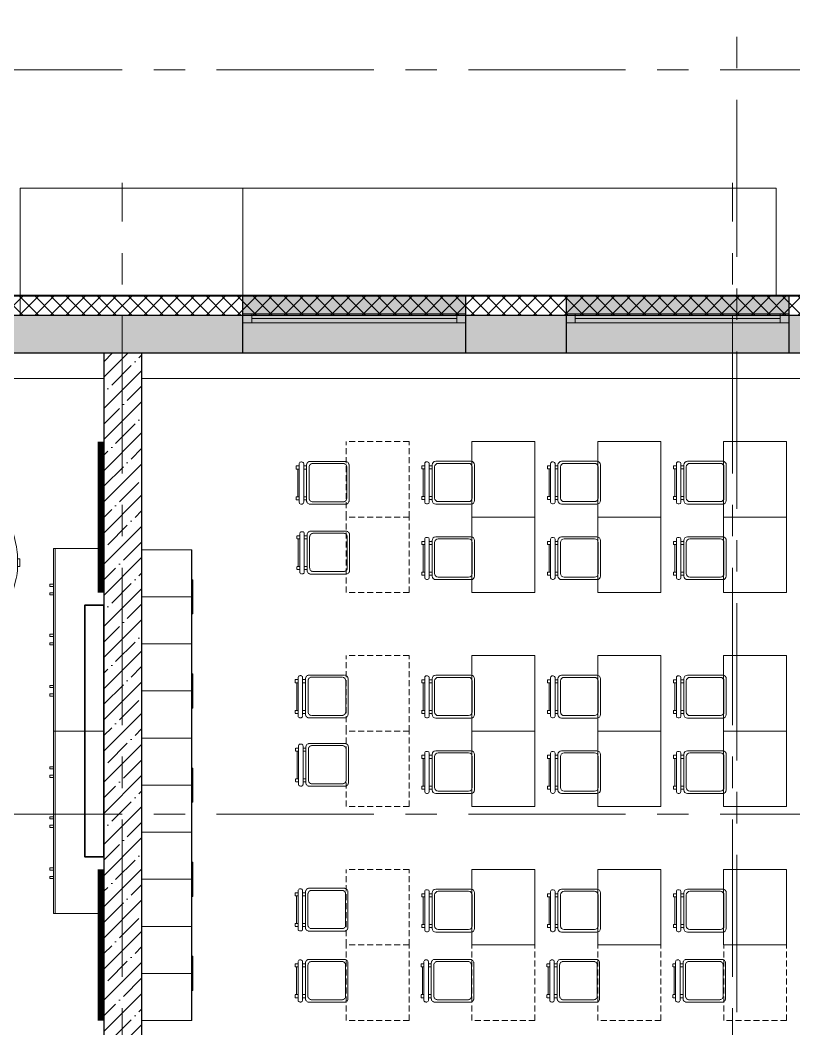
# Model space of a CAD drawing. Header units: millimetres. Extents: x -13407 to 95998, y -2719 to 109387.
# Drawn here: x 41875 to 48023, y 25668 to 33681 of the extents above; entities that cross this region are included whole.
import ezdxf

# ---------------------------------------------------------------- set-up
doc = ezdxf.new("R2010")
doc.units = ezdxf.units.MM
for name, pattern in [('CENTER', [2, 1.25, -0.25, 0.25, -0.25]), ('HIDDEN', [6, 4, -2]), ('HIDDEN2', [4.7625, 3.175, -1.5875])]:
    doc.linetypes.add(name, pattern=pattern)
for name, color, linetype, lineweight in [('АР_Навесной фасад', 5, 'Continuous', 5), ('АР_Окна БЛОК', 250, 'Continuous', 13), ('АР_Оси', 193, 'Continuous', 9), ('АР_Подоконники', 163, 'Continuous', 9), ('АР_Сущ Несущая стена', 202, 'Continuous', 30), ('АР_Утеплитель', 250, 'Continuous', 9), ('АР_Штриховка монолит', 250, 'Continuous', 9), ('ТХ_мебель передв', 250, 'Continuous', 13), ('ТХ_обор_комп принт', 30, 'Continuous', 13)]:
    doc.layers.add(name, color=color, linetype=linetype, lineweight=lineweight)

# ---------------------------------------------------------------- blocks, each defined once
blk = doc.blocks.new('*U211')
h = blk.add_hatch(color=253)
h.dxf.hatch_style = 1
h.paths.add_polyline_path([(-1770, -240), (0, -240), (0, 220), (-1770, 220)])
at = {"color": 253, "lineweight": 30}
for p, q in [((-1770, -240), (-1770, 220)), ((0, -240), (0, 220))]:
    blk.add_line(p, q, dxfattribs=at)
at = {"color": 253}
for p, q in [((0, 220), (-1770, 220)), ((-1770, 70), (0, 70)), ((-1770, 0), (0, 0)), ((-1700, 0), (-1700, 70)), ((-1700, 35), (-70, 35)), ((-70, 0), (-70, 70)), ((-1770, -240), (0, -240)), ((-1770, -240), (-1770, -240)), ((-1770, -240), (-1770, -240)), ((0, -240), (0, -240)), ((0, -240), (0, -240))]:
    blk.add_line(p, q, dxfattribs=at)
blk = doc.blocks.new('*U212')
h = blk.add_hatch(color=253)
h.dxf.hatch_style = 1
h.paths.add_polyline_path([(-1770, -240), (0, -240), (0, 220), (-1770, 220)])
at = {"color": 253, "lineweight": 30}
for p, q in [((-1770, -240), (-1770, 220)), ((0, -240), (0, 220))]:
    blk.add_line(p, q, dxfattribs=at)
at = {"color": 253}
for p, q in [((0, 220), (-1770, 220)), ((-1770, 70), (0, 70)), ((-1770, 0), (0, 0)), ((-1700, 0), (-1700, 70)), ((-1700, 35), (-70, 35)), ((-70, 0), (-70, 70)), ((-1770, -240), (0, -240)), ((-1770, -240), (-1770, -240)), ((-1770, -240), (-1770, -240)), ((0, -240), (0, -240)), ((0, -240), (0, -240))]:
    blk.add_line(p, q, dxfattribs=at)
blk = doc.blocks.new('стул №3-5')
at = {"color": 253, "linetype": 'ByBlock', "extrusion": (-6.19742e-05, 0.000470712, 1)}
for p, q in [((-15407, 16627.7, 196.8), (-15407, 16619.9, 196.8)), ((-15086.8, 16641.7, 196.8), (-15393.1, 16641.7, 196.8)), ((-15393.1, 16605.9, 196.8), (-15086.8, 16605.9, 196.9)), ((-15372.7, 16664.9, 196.8), (-15348.5, 16664.9, 196.8)), ((-15372.7, 16664.9, 196.8), (-15372.7, 16641.7, 196.8)), ((-15372.7, 16605.9, 196.8), (-15372.7, 16583.2, 196.9)), ((-15348.5, 16641.7, 196.8), (-15348.5, 16664.9, 196.8)), ((-15348.5, 16653.3, 196.8), (-15128.7, 16653.3, 196.8)), ((-15348.5, 16583.2, 196.9), (-15348.5, 16605.9, 196.8)), ((-15128.7, 16664.9, 196.8), (-15104.4, 16664.9, 196.8)), ((-15128.7, 16664.9, 196.8), (-15128.7, 16641.7, 196.8)), ((-15128.7, 16605.9, 196.9), (-15128.7, 16583.2, 196.9)), ((-15104.4, 16641.7, 196.8), (-15104.4, 16664.9, 196.8)), ((-15104.4, 16583.2, 196.9), (-15104.4, 16605.9, 196.9)), ((-15072.8, 16619.9, 196.8), (-15072.8, 16627.7, 196.8))]:
    blk.add_line(p, q, dxfattribs=at)
at = {"color": 253, "ltscale": 100, "extrusion": (-6.19742e-05, 0.000470712, 1), "elevation": 205.6}
for points in [[(-15379.9, 16582.9), (-15097, 16582.9, -0.414169), (-15068.3, 16554.2), (-15068.3, 16274.2, -0.414258), (-15097, 16245.5), (-15379.9, 16245.5, -0.414169), (-15408.6, 16274.2), (-15408.6, 16554.2, -0.414258)], [(-15360.2, 16563.2), (-15113.6, 16563.2, -0.414214), (-15084.9, 16534.4), (-15084.9, 16292.6, -0.414214), (-15113.6, 16263.9), (-15360.2, 16263.9, -0.414214), (-15388.9, 16292.6), (-15388.9, 16534.4, -0.414214)]]:
    blk.add_lwpolyline(points, format="xyb", close=True, dxfattribs=at)
at = {"color": 253, "linetype": 'ByBlock', "extrusion": (-6.19742e-05, 0.000470712, 1)}
for centre, start, end in [((-15393, 16627.6, 205.6), 90, 180), ((-15393, 16619.8, 205.6), 180, 270), ((-15086.8, 16627.6, 205.6), 0, 90), ((-15086.8, 16619.8, 205.6), 270, 0)]:
    blk.add_arc(centre, 13.9, start, end, dxfattribs=at)
blk = doc.blocks.new('_стол№3-№5')
at = {"color": 253}
blk.add_lwpolyline([(-169868.3, 526261.4), (-169368.3, 526261.4), (-169368.3, 525661.4), (-169868.3, 525661.4)], close=True, dxfattribs=at)
blk = doc.blocks.new('_Стул резерв')
at = {"color": 253, "linetype": 'HIDDEN', "ltscale": 0.1, "extrusion": (6.19742e-05, -0.000470712, 1)}
for p, q in [((0, 81.6, 0), (0, 58.9, 0)), ((24.3, 58.9, 0), (24.3, 81.6, 0)), ((244, 81.6, 0), (244, 58.9, 0)), ((268.3, 58.9, 0), (268.3, 81.6, 0)), ((-31.6, 45, 0), (-31.6, 37.1, 0)), ((288.6, 58.9, 0), (-17.6, 58.9, 0)), ((-17.6, 23.2, 0), (288.6, 23.2, 0)), ((0, 23.2, 0), (0, 0)), ((24.3, 0, 0), (0, 0)), ((24.3, 0, 0), (24.3, 23.2, 0)), ((244, 11.6, 0), (24.3, 11.6, 0)), ((244, 23.2, 0), (244, 0, 0)), ((268.3, 0, 0), (244, 0, 0)), ((268.3, 0, 0), (268.3, 23.2, 0)), ((302.6, 37.1, 0), (302.6, 45, 0))]:
    blk.add_line(p, q, dxfattribs=at)
for points in [[(275.5, 81.9), (-7.4, 81.9, -0.414169), (-36.1, 110.6), (-36.1, 390.6, -0.414258), (-7.4, 419.3), (275.5, 419.3, -0.414169), (304.2, 390.6), (304.2, 110.6, -0.414258)], [(255.8, 101.6), (9.2, 101.6, -0.414214), (-19.5, 130.3), (-19.5, 372.2, -0.414214), (9.2, 400.9), (255.8, 400.9, -0.414214), (284.5, 372.2), (284.5, 130.3, -0.414214)]]:
    blk.add_lwpolyline(points, format="xyb", close=True, dxfattribs=at)
for centre, start, end in [((-17.6, 45), 90, 180), ((-17.6, 37.1), 180, 270), ((288.6, 45, 0), 0, 90), ((288.6, 37.1, 0), 270, 0)]:
    blk.add_arc(centre, 13.9, start, end, dxfattribs=at)
blk = doc.blocks.new('_стол.резерв')
at = {"color": 253, "linetype": 'HIDDEN2', "ltscale": 15}
for p, q in [((-20, 500), (-20, 0)), ((580, 500), (-20, 500)), ((580, 500), (580, 0)), ((580, 0), (-20, 0))]:
    blk.add_line(p, q, dxfattribs=at)
blk = doc.blocks.new('М-60')
at = {"color": 253, "extrusion": (-6.19742e-05, 0.000470712, 1)}
for p, q in [((7035415.4, 1186627.5, -0.2), (7035231.8, 1186626.6, -0.2)), ((7034998.3, 1186437.9, -0.1), (7035019.7, 1186530.9, -0.1)), ((7035068.3, 1186519.6, -0.1), (7035046.7, 1186425.8, -0.1)), ((7035049.2, 1186548.9, -0.1), (7035050.6, 1186548.5, -0.1)), ((7035202.1, 1186569.5, -0.1), (7035439, 1186576.2, -0.1)), ((7035232, 1186585.7, -0.1), (7035415.6, 1186586.5, -0.1)), ((7035085.8, 1186312.9, 0), (7035092.5, 1186454.7, -0.1)), ((7035563.1, 1186460.5, -0.1), (7035569.8, 1186312.9, 0)), ((7034989, 1186312.9, 0), (7034989, 1186356.2, -0.1)), ((7035037.8, 1186361.3, -0.1), (7035088.1, 1186361.3, -0.1)), ((7034971.3, 1186282.6, 0), (7034970.4, 1186343.1, -0.1)), ((7034989, 1186343.1, -0.1), (7034970.8, 1186343.1, -0.1)), ((7034970.8, 1186343.1, -0.1), (7034970.8, 1186282.6, 0)), ((7034989.4, 1186282.9, 0), (7034971.3, 1186282.6, 0)), ((7034989, 1186312.9, 0), (7034989, 1186343.1, -0.1)), ((7034989, 1186313.2, 0), (7034989.4, 1186282.9, 0)), ((7034989, 1186313.2, 0), (7034989.6, 1186269.8, 0)), ((7035037.4, 1186344.1, 0), (7035037.4, 1186312.9, 0)), ((7035037.8, 1186282.6, 0), (7035037.4, 1186313.9, 0)), ((7035085.7, 1186314.6, 0), (7035094.7, 1186172.9, 0)), ((7035565.2, 1186174.3, 0.1), (7035569.7, 1186322, 0)), ((7035038.5, 1186265.5, 0), (7035088.8, 1186266.3, 0)), ((7035071.5, 1186107.6, 0.1), (7035048.4, 1186201.2, 0)), ((7035000.2, 1186188.3, 0), (7035023, 1186095.7, 0.1)), ((7035052.8, 1186078.1, 0.1), (7035054.2, 1186078.5, 0.1)), ((7035206, 1186059.9, 0.1), (7035442.9, 1186056.7, 0.1)), ((7035236.1, 1186044.1, 0.1), (7035419.7, 1186046, 0.1)), ((7035420.2, 1186005.1, 0.1), (7035236.6, 1186003.1, 0.1))]:
    blk.add_line(p, q, dxfattribs=at)
for centre, start, end in [((7035230, 1186606.2, 122.4), 84.99867, 275.52472), ((7035417.4, 1186607.1, 122.4), 264.99867, 95.52472), ((7035234.4, 1186023.7, 122.4), 85.34791, 275.87397), ((7035421.8, 1186025.7, 122.4), 265.34791, 95.87397)]:
    blk.add_arc(centre, 20.6, start, end, dxfattribs=at)
at = {"color": 253, "extrusion": (6.19742e-05, -0.000470712, -1)}
for centre, major_axis, start_param, end_param in [((7035043.3, 1186525.4, -0.1), (15.6, 18.5, 0), 4.240369, 5.829345), ((7035044.7, 1186525.1, -0.1), (15.6, 18.5, 0), -0.45384, 1.098777), ((7035213.4, 1186449, -0.1), (77.8, 92.6, 0), 4.061153, 5.558057), ((7035442.2, 1186455, -0.1), (77.8, 92.6, 0), -0.725128, 0.826554), ((7035352, 1186356.2, 0), (-277.9, 233.5, -0.1), 5.584367, 5.811166), ((7035400.4, 1186344.1, 0), (233.5, 277.9, -0.1), 4.01357, 4.240369)]:
    blk.add_ellipse(centre, major_axis=major_axis, ratio=1, start_param=start_param, end_param=end_param, dxfattribs=at)
at = {"color": 253, "extrusion": (-6.19742e-05, 0.000470712, 1)}
for centre, major_axis, start_param, end_param in [((7035352.6, 1186275.3, 0), (-274.3, -237.7, 0.1), 5.584367, 5.811166), ((7035400.8, 1186288.2, 0), (237.7, -274.3, 0.1), 4.01357, 4.240369), ((7035215.4, 1186180.5, 0), (79.2, -91.4, 0), 4.061153, 5.558057), ((7035444.3, 1186178, 0.1), (79.2, -91.4, 0), -0.725128, 0.826554), ((7035046.5, 1186101.5, 0.1), (15.8, -18.3, 0), 4.240369, 5.829345), ((7035048, 1186101.8, 0.1), (15.8, -18.3, 0), -0.45384, 1.098777)]:
    blk.add_ellipse(centre, major_axis=major_axis, ratio=1, start_param=start_param, end_param=end_param, dxfattribs=at)
blk = doc.blocks.new('тумба 1450х400х750')
at = {"color": 253, "lineweight": 15, "ltscale": 100}
blk.add_line((-12776, 30271.1), (-14226, 30271.1), dxfattribs=at)
for points in [[(-13948.9, 30283.1), (-13931.6, 30283.1), (-13931.6, 30313.3), (-13948.9, 30313.3)], [(-13881.3, 30283.1), (-13863.9, 30283.1), (-13863.9, 30313.3), (-13881.3, 30313.3)], [(-13541.9, 30283.1), (-13524.5, 30283.1), (-13524.5, 30313.3), (-13541.9, 30313.3)], [(-13474.2, 30283.1), (-13456.9, 30283.1), (-13456.9, 30313.3), (-13474.2, 30313.3)], [(-13145, 30283.1), (-13127.6, 30283.1), (-13127.6, 30313.3), (-13145, 30313.3)], [(-13077.3, 30283.1), (-13060, 30283.1), (-13060, 30313.3), (-13077.3, 30313.3)], [(-12776, 29883.1), (-12776, 30283.1), (-14226, 30283.1), (-14226, 29883.1)]]:
    blk.add_lwpolyline(points, close=True, dxfattribs=at)
blk = doc.blocks.new('У005-3740')
at = {"layer": 'ТХ_мебель передв', "color": 253}
for p, q in [((-231583.2, 58866.8, -0.6), (-231188.1, 58866.8, -0.6)), ((-231583.2, 58492.8, -0.6), (-231188.1, 58492.8, -0.6)), ((-231583.2, 58118.8, -0.6), (-231188.1, 58118.8, -0.6)), ((-231583.2, 57744.8, -0.6), (-231188.1, 57744.8, -0.6)), ((-231583.2, 57370.8, -0.6), (-231188.1, 57370.8, -0.6)), ((-231583.2, 56996.8, -0.6), (-231188.1, 56996.8, -0.6)), ((-231583.2, 56622.8, -0.6), (-231188.1, 56622.8, -0.6)), ((-231583.2, 56248.8, -0.6), (-231188.1, 56248.8, -0.6)), ((-231583.2, 55874.8, -0.6), (-231188.1, 55874.8, -0.6))]:
    blk.add_line(p, q, dxfattribs=at)
at = {"layer": 'ТХ_мебель передв', "color": 253, "elevation": -0.6}
for points in [[(-231587.2, 55500.8), (-231587.2, 59240.8), (-231583.2, 59240.8), (-231583.2, 55500.8)], [(-231188.1, 55500.8), (-231188.1, 59240.8), (-231583.2, 59240.8), (-231583.2, 55500.8)], [(-231594.1, 59002.7), (-231594.1, 58866.8), (-231587.2, 58866.8), (-231587.2, 59002.7)], [(-231594.1, 58866.8), (-231594.1, 58730.9), (-231587.2, 58730.9), (-231587.2, 58866.8)], [(-231594.1, 58254.7), (-231594.1, 58118.8), (-231587.2, 58118.8), (-231587.2, 58254.7)], [(-231594.1, 58118.8), (-231594.1, 57982.9), (-231587.2, 57982.9), (-231587.2, 58118.8)], [(-231594.1, 57506.7), (-231594.1, 57370.8), (-231587.2, 57370.8), (-231587.2, 57506.7)], [(-231594.1, 57370.8), (-231594.1, 57234.9), (-231587.2, 57234.9), (-231587.2, 57370.8)], [(-231594.1, 56758.7), (-231594.1, 56622.8), (-231587.2, 56622.8), (-231587.2, 56758.7)], [(-231594.1, 56622.8), (-231594.1, 56486.9), (-231587.2, 56486.9), (-231587.2, 56622.8)], [(-231594.1, 56010.7), (-231594.1, 55874.8), (-231587.2, 55874.8), (-231587.2, 56010.7)], [(-231594.1, 55874.8), (-231594.1, 55738.9), (-231587.2, 55738.9), (-231587.2, 55874.8)]]:
    blk.add_lwpolyline(points, close=True, dxfattribs=at)

msp = doc.modelspace()

# ---------------------------------------------------------------- hatches: boundary and pattern name
at = {"layer": 'АР_Утеплитель', "ltscale": 100}
h = msp.add_hatch(dxfattribs=at)
h.set_pattern_fill('ANSI37', color=253, scale=700)
h.set_pattern_definition([(45, (-945096.63, 49045.73), (-61.871843, 61.871843), []), (135, (-945096.63, 49045.73), (-61.871843, -61.871843), [])])
h.paths.add_polyline_path([(14984.6, 47631), (14834.6, 47631), (14829.8, 47062.2), (17959.8, 47062.2), (17959.8, 44132.2), (21080, 44132.2), (21080, 36112.2), (17279.8, 36112.2), (17279.8, 35982.2), (11889.8, 35982.2), (11889.8, 27372.2), (16865, 27372.2), (16865, 31337.2), (51665, 31337.2), (51665, 27372.2), (62165, 27372.2), (62165, 9502.2), (68515, 9502.2), (68515, -207.8), (55415, -207.8), (55415, 6142.2), (47535, 6142.2), (47535, 11332.2), (38999.7, 11332.2), (38999.7, 10932.2), (39149.7, 10932.2), (39149.7, 11182.2), (47385, 11182.2), (47385, 5992.2), (55265, 5992.2), (55265, -357.8), (68665, -357.8), (68665, 9652.2), (62315, 9652.2), (62315, 27522.2), (51815, 27522.2), (51815, 31487.2), (16715, 31487.2), (16715, 27522.2), (12039.8, 27522.2), (12039.8, 35832.2), (17429.8, 35832.2), (17429.8, 35962.2), (21230, 35962.2), (21230, 44282.2), (18109.8, 44282.2), (18109.8, 47212.2), (14979.8, 47212.2)])
h.paths.add_polyline_path([(14829.8, 49271), (14979.8, 49271), (14979.8, 50412.5), (15129.8, 50412.5), (15129.8, 50562.5), (14829.8, 50562.5)])
at = {"layer": 'АР_Штриховка монолит', "ltscale": 100}
h = msp.add_hatch(dxfattribs=at)
h.set_pattern_fill('ANSI35', color=253, scale=700)
h.set_pattern_definition([(45, (-951587.81, 109892.1), (-123.743687, 123.743687), []), (45, (-951464.07, 109892.1), (-123.743687, 123.743687), [218.75, -43.75, 0, -43.75])])
h.paths.add_polyline_path([(51365, 31337.2), (16865, 31337.2), (16865, 27372.2), (16865, 27172.2), (16865, 19852.2), (16965, 19852.2), (16965, 18594.7), (17165, 18594.7), (17165, 19552.2), (20920, 19552.2), (20920, 18369.7), (21120, 18369.7), (21120, 19552.2), (28120, 19552.2), (28120, 19852.2), (17165, 19852.2), (17165, 31037.2), (51365, 31037.2)])
h = msp.add_hatch(dxfattribs=at)
h.set_pattern_fill('ANSI35', color=253, scale=700)
h.set_pattern_definition([(45, (-931662.81, 121826.74), (-123.743687, 123.743687), []), (45, (-931539.07, 121826.74), (-123.743687, 123.743687), [218.75, -43.75, 0, -43.75])])
h.paths.add_polyline_path([(42840, 31037.2), (42540, 31037.2), (42540, 23266.8), (42840, 23266.8)])

# ---------------------------------------------------------------- linework, layer by layer
at = {"layer": 'АР_Навесной фасад', "color": 253, "ltscale": 100}
for p, q in [((16705, 31497.2), (51825, 31497.2)), ((16715, 31487.2), (51815, 31487.2))]:
    msp.add_line(p, q, dxfattribs=at)
at = {"layer": 'АР_Оси', "color": 253, "linetype": 'CENTER', "ltscale": 1000}
for p, q in [((47569.9, 79049.7), (47569.9, 23317.3)), ((-12563.8, 33287.2), (70614.6, 33287.2)), ((42685, -1919.1), (42685, 32388.4)), ((47535, -1919.1), (47535, 32388.4)), ((-12563.8, 31037.2), (70614.6, 31037.2)), ((-12563.8, 27372.2), (71033.4, 27372.2))]:
    msp.add_line(p, q, dxfattribs=at)
at = {"layer": 'АР_Подоконники', "color": 253, "ltscale": 100}
for p, q in [((34295, 30833.7), (42540, 30833.6)), ((42840, 30833.7), (51365, 30833.6))]:
    msp.add_line(p, q, dxfattribs=at)
at = {"layer": 'АР_Сущ Несущая стена', "color": 253, "ltscale": 100}
for p, q in [((16865, 31337.2), (51665, 31337.2)), ((17165, 31037.2), (51365, 31037.2)), ((42540, 31037.2), (42540, 23266.8)), ((42840, 31037.2), (42840, 23266.8))]:
    msp.add_line(p, q, dxfattribs=at)
at = {"layer": 'АР_Утеплитель', "color": 253, "ltscale": 0.25}
for points in [[(43645, 31337.2), (43645, 32345.6), (41875, 32345.6), (41875, 31337.2)], [(47882.1, 31497.2), (47882.1, 32345.6), (41875, 32345.6), (41875, 31337.2)], [(43645, 31337.2), (43645, 32345.6), (41875, 32345.6), (41875, 31337.2)], [(47882.1, 31497.2), (47882.1, 32345.6), (41875, 32345.6), (41875, 31337.2)]]:
    msp.add_lwpolyline(points, dxfattribs=at)
at = {"layer": 'ТХ_мебель передв', "color": 253, "const_width": 50}
for points in [[(42515, 30333.6), (42515, 29133.6)], [(42515, 26933.6), (42515, 25733.6)]]:
    msp.add_lwpolyline(points, dxfattribs=at)
at = {"layer": 'ТХ_обор_комп принт', "color": 253, "lineweight": 35}
msp.add_lwpolyline([(42540, 27033.6), (42390, 27033.6), (42390, 29033.6), (42540, 29033.6)], close=True, dxfattribs=at)

# ---------------------------------------------------------------- block references
at = {"layer": 'АР_Окна БЛОК', "color": 253}
for name, p in [('*U212', (45415, 31277.2)), ('*U211', (47985, 31277.2))]:
    msp.add_blockref(name, p, dxfattribs=at)
at = {"layer": 'ТХ_мебель передв', "color": 253}
for name, p, rotation in [('_стол.резерв', (44465.1, 30313.6), 270), ('_стол№3-№5', (-123903.3, 555995), 180), ('_стол№3-№5', (-122903.3, 555995), 180), ('_стол№3-№5', (-121903.3, 555995), 180), ('_Стул резерв', (44069.1, 30139.4, 196.8), 270), ('стул №3-5', (61731.4, 45245), 89.99999999999999), ('стул №3-5', (62731.4, 45245), 89.99999999999999), ('стул №3-5', (63731.4, 45245), 89.99999999999999), ('_стол.резерв', (44465.1, 29713.6), 270), ('_стол№3-№5', (-123903.3, 555395), 180), ('_стол№3-№5', (-122903.3, 555395), 180), ('_стол№3-№5', (-121903.3, 555395), 180), ('М-60', (7094820.4, 1103650.1, 393.1), 179.0887326624886), ('_Стул резерв', (44073.6, 29585.1, 196.8), 270), ('стул №3-5', (61731.4, 44645), 89.99999999999999), ('стул №3-5', (62731.4, 44645), 89.99999999999999), ('стул №3-5', (63731.4, 44645), 89.99999999999999), ('тумба 1450х400х750', (72423.2, 42259.6), 89.99999999999999), ('_стол.резерв', (44465.1, 28613.6), 270), ('_стол№3-№5', (-123903.3, 554295), 180), ('_стол№3-№5', (-122903.3, 554295), 180), ('_стол№3-№5', (-121903.3, 554295), 180), ('_Стул резерв', (44060.8, 28441.9, 196.8), 270), ('стул №3-5', (61731.4, 43545), 89.99999999999999), ('стул №3-5', (62731.4, 43545), 89.99999999999999), ('стул №3-5', (63731.4, 43545), 89.99999999999999), ('тумба 1450х400х750', (72423.2, 40809.6), 89.99999999999999), ('_стол.резерв', (44465.1, 28013.6), 270), ('_стол№3-№5', (-123903.3, 553695), 180), ('_стол№3-№5', (-122903.3, 553695), 180), ('_стол№3-№5', (-121903.3, 553695), 180), ('_Стул резерв', (44063.6, 27898.5, 196.8), 270), ('стул №3-5', (61731.4, 42945), 89.99999999999999), ('стул №3-5', (62731.4, 42945), 89.99999999999999), ('стул №3-5', (63731.4, 42945), 89.99999999999999), ('_стол.резерв', (44465.1, 26913.6), 270), ('_стол№3-№5', (-123903.3, 552595), 180), ('_стол№3-№5', (-122903.3, 552595), 180), ('_стол№3-№5', (-121903.3, 552595), 180), ('_Стул резерв', (44060.1, 26747.9, 196.8), 270), ('стул №3-5', (61731.4, 41845), 89.99999999999999), ('стул №3-5', (62731.4, 41845), 89.99999999999999), ('стул №3-5', (63731.4, 41845), 89.99999999999999), ('_стол.резерв', (44465.1, 26313.6), 270), ('_стол.резерв', (45465.1, 26313.6), 270), ('_стол.резерв', (46465.1, 26313.6), 270), ('_стол.резерв', (47465.1, 26313.6), 270), ('_Стул резерв', (44060.1, 26183.3, 196.8), 270), ('_Стул резерв', (45060.1, 26183.3, 196.8), 270), ('_Стул резерв', (46060.1, 26183.3, 196.8), 270), ('_Стул резерв', (47060.1, 26183.3, 196.8), 270)]:
    msp.add_blockref(name, p, dxfattribs=dict(at, rotation=rotation))
at = {"layer": 'ТХ_мебель передв', "color": 253, "xscale": -1}
msp.add_blockref('У005-3740', (-188348.1, -29767.1, 0.6), dxfattribs=at)

doc.saveas('drawing.dxf')
